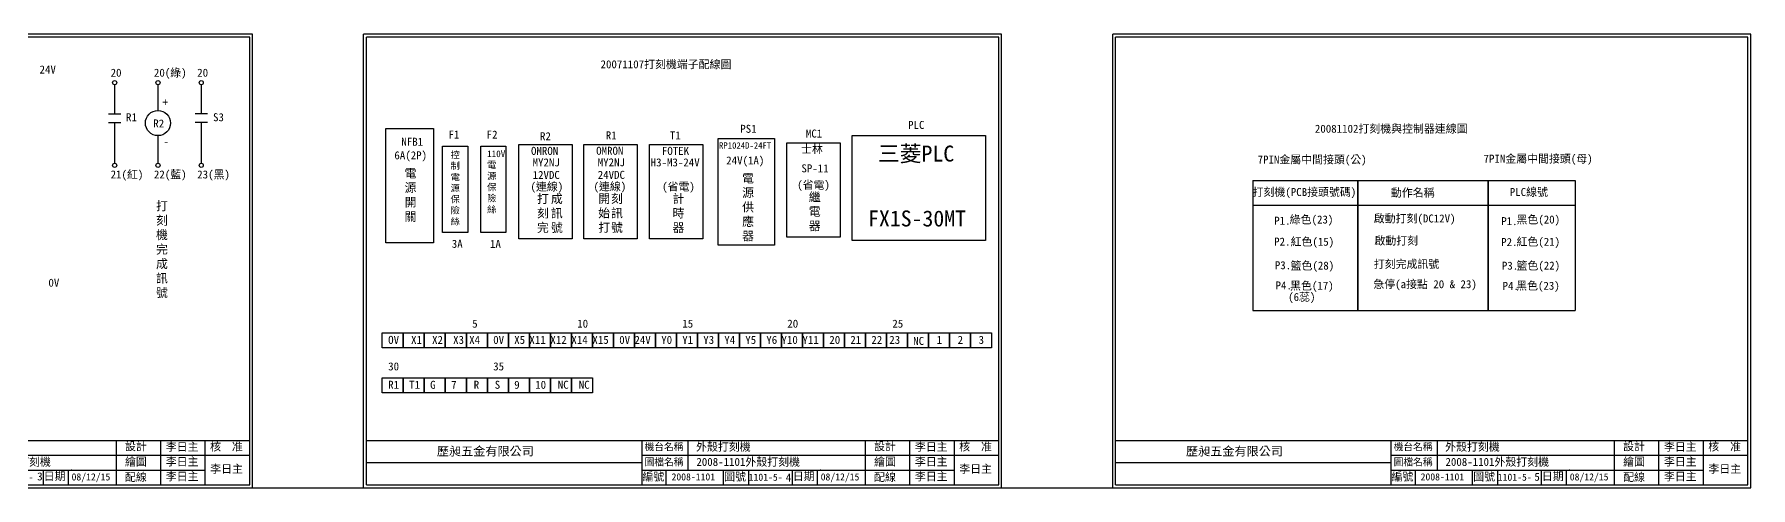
# Model space of a CAD drawing. Extents: x 144 to 1779, y -108 to 119.
# Drawn here: x 1007 to 1779, y -108 to 96 of the extents above; entities that cross this region are included whole.
import ezdxf

# ---------------------------------------------------------------- set-up
doc = ezdxf.new("R2010")
doc.units = 0
doc.layers.add('圖框層', color=7, linetype='CONTINUOUS')
doc.layers.add('標尺寸層', color=3, linetype='CONTINUOUS')
doc.styles.add('CNS', font='romanc.shx', dxfattribs={"bigfont": 'chineset.shx'})
doc.styles.add('STSL', font='KAIU.TTF')

# ---------------------------------------------------------------- blocks, each defined once
blk = doc.blocks.new('20081101外殼打刻機圖塊')
at = {"layer": '圖框層'}
for p, q in [((287, 203.97), (0, 203.97)), ((0, 0), (0, 203.97)), ((285.75, 202.72), (1.25, 202.72)), ((1.25, 1.25), (1.25, 202.72)), ((285.75, 1.25), (285.75, 202.72)), ((287, 0), (287, 203.97)), ((1.25, 21.25), (111.73, 21.25)), ((111.73, 21.25), (285.75, 21.25)), ((125.28, 1.25), (125.28, 21.25)), ((146.05, 7.92), (146.05, 21.25)), ((225.75, 1.25), (225.75, 21.25)), ((245.75, 1.25), (245.75, 21.25)), ((265.75, 1.25), (265.75, 21.25)), ((125.28, 11.25), (1.25, 11.25)), ((125.28, 14.58), (285.75, 14.58)), ((125.28, 7.92), (265.75, 7.92)), ((136.15, 1.25), (136.15, 8)), ((161.92, 1.25), (161.92, 7.92)), ((173.23, 1.25), (173.23, 7.92)), ((192.94, 1.25), (192.94, 7.92)), ((204.21, 1.25), (204.21, 7.92)), ((0, 0), (287, 0)), ((1.25, 1.25), (285.75, 1.25))]:
    blk.add_line(p, q, dxfattribs=at)
blk.add_point((205.54, 7.92), dxfattribs=at)
at = {"layer": '圖框層', "style": 'STSL'}
for s, height, p in [('歷昶五金有限公司', 4, (32.94, 14.44)), ('機台名稱', 3.2, (126.4, 16.81)), ('外殼打刻機', 3.6, (149.54, 16.57)), ('設計', 3.6, (229.63, 16.79)), ('李日主', 3.6, (247.98, 16.58)), ('核  准', 3.6, (267.92, 16.65)), ('圖檔名稱', 3.2, (126.4, 10.01)), ('2008-1101外殼打刻機', 3.6, (149.69, 9.8)), ('繪圖', 3.6, (229.63, 9.88)), ('李日主', 3.6, (247.98, 9.91)), ('李日主', 3.6, (267.98, 6.65)), ('編號', 3.6, (125.43, 3.16)), ('2008-1101', 3.2, (138.52, 3.26)), ('圖號', 3.6, (162.19, 3.16)), ('1101-5-', 3.2, (173.23, 3.12)), ('日期', 3.6, (193.07, 3.33)), ('08/12/15', 3.2, (205.62, 3.25)), ('配線', 3.6, (229.63, 2.96)), ('李日主', 3.6, (247.98, 3.25))]:
    blk.add_text(s, height=height, dxfattribs=at).set_placement(p)

msp = doc.modelspace()

# ---------------------------------------------------------------- linework, layer by layer
at = {"layer": '標尺寸層', "color": 7}
for p, q in [((1043.15, 73.23), (1043.15, 61.64)), ((1062.63, 73.23), (1062.63, 61.64)), ((1082.11, 73.23), (1082.11, 61.64)), ((1040.37, 60.18), (1045.94, 60.18)), ((1040.37, 56.2), (1045.94, 56.2)), ((1043.15, 61.64), (1043.15, 60.18)), ((1043.15, 56.2), (1043.15, 37.89)), ((1084.9, 60.18), (1079.33, 60.18)), ((1084.9, 56.2), (1079.33, 56.2)), ((1082.11, 61.64), (1082.11, 60.18)), ((1082.11, 56.2), (1082.11, 37.89)), ((1062.63, 50.31), (1062.63, 37.89)), ((1555.17, 30.1), (1700.22, 30.1)), ((1555.17, 30.1), (1555.17, -28.38)), ((1602.45, -28.38), (1602.45, 30.1)), ((1602.45, 30.1), (1602.45, -28.38)), ((1661.03, 30.1), (1661.03, -28.38)), ((1661.03, -28.38), (1661.03, 30.1)), ((1700.22, 30.1), (1700.22, -28.38)), ((1555.17, 19.01), (1700.22, 19.01)), ((1555.17, -28.38), (1700.22, -28.38)), ((1105.16, -108.06), (1155.16, -108.06)), ((1442.16, -108.06), (1492.16, -108.06))]:
    msp.add_line(p, q, dxfattribs=at)
for points in [[(1165.09, 53.58), (1186.58, 53.58), (1186.58, 2.06), (1165.09, 2.06)], [(1314.6, 49.03), (1340.02, 49.03), (1340.02, 1.05), (1314.6, 1.05)], [(1345.57, 47.07), (1369.59, 47.07), (1369.59, 4.65), (1345.57, 4.65)], [(1374.94, 50.42), (1434.97, 50.42), (1434.97, 3.16), (1374.94, 3.16)], [(1190.69, 45.61), (1201.99, 45.61), (1201.99, 6.81), (1190.69, 6.81)], [(1207.87, 45.58), (1219.17, 45.58), (1219.17, 6.77), (1207.87, 6.77)], [(1224.95, 46.27), (1248.96, 46.27), (1248.96, 3.85), (1224.95, 3.85)], [(1254.26, 46.32), (1278.28, 46.32), (1278.28, 3.9), (1254.26, 3.9)], [(1283.82, 46.27), (1307.83, 46.27), (1307.83, 3.85), (1283.82, 3.85)], [(1163.56, -38.42), (1173.01, -38.42), (1173.01, -45.16), (1163.56, -45.16)], [(1173.01, -38.42), (1182.46, -38.42), (1182.46, -45.16), (1173.01, -45.16)], [(1182.46, -38.42), (1191.91, -38.42), (1191.91, -45.16), (1182.46, -45.16)], [(1191.91, -38.42), (1201.37, -38.42), (1201.37, -45.16), (1191.91, -45.16)], [(1201.37, -38.42), (1210.82, -38.42), (1210.82, -45.16), (1201.37, -45.16)], [(1210.82, -38.42), (1220.27, -38.42), (1220.27, -45.16), (1210.82, -45.16)], [(1220.27, -38.42), (1229.72, -38.42), (1229.72, -45.16), (1220.27, -45.16)], [(1229.72, -38.42), (1239.17, -38.42), (1239.17, -45.16), (1229.72, -45.16)], [(1239.17, -38.42), (1248.62, -38.42), (1248.62, -45.16), (1239.17, -45.16)], [(1248.62, -38.42), (1258.07, -38.42), (1258.07, -45.16), (1248.62, -45.16)], [(1258.07, -38.42), (1267.52, -38.42), (1267.52, -45.16), (1258.07, -45.16)], [(1267.52, -38.42), (1276.97, -38.42), (1276.97, -45.16), (1267.52, -45.16)], [(1276.97, -38.42), (1286.42, -38.42), (1286.42, -45.16), (1276.97, -45.16)], [(1286.42, -38.42), (1295.87, -38.42), (1295.87, -45.16), (1286.42, -45.16)], [(1295.87, -38.42), (1305.32, -38.42), (1305.32, -45.16), (1295.87, -45.16)], [(1305.32, -38.42), (1314.77, -38.42), (1314.77, -45.16), (1305.32, -45.16)], [(1314.77, -38.42), (1324.22, -38.42), (1324.22, -45.16), (1314.77, -45.16)], [(1324.22, -38.42), (1333.67, -38.42), (1333.67, -45.16), (1324.22, -45.16)], [(1333.67, -38.42), (1343.13, -38.42), (1343.13, -45.16), (1333.67, -45.16)], [(1343.13, -38.42), (1352.58, -38.42), (1352.58, -45.16), (1343.13, -45.16)], [(1352.58, -38.42), (1362.03, -38.42), (1362.03, -45.16), (1352.58, -45.16)], [(1362.03, -38.42), (1371.48, -38.42), (1371.48, -45.16), (1362.03, -45.16)], [(1371.48, -38.42), (1380.93, -38.42), (1380.93, -45.16), (1371.48, -45.16)], [(1380.93, -38.42), (1390.38, -38.42), (1390.38, -45.16), (1380.93, -45.16)], [(1390.38, -38.42), (1399.83, -38.42), (1399.83, -45.16), (1390.38, -45.16)], [(1399.83, -38.42), (1409.28, -38.42), (1409.28, -45.16), (1399.83, -45.16)], [(1409.28, -38.42), (1418.73, -38.42), (1418.73, -45.16), (1409.28, -45.16)], [(1418.73, -38.42), (1428.18, -38.42), (1428.18, -45.16), (1418.73, -45.16)], [(1428.18, -38.42), (1437.63, -38.42), (1437.63, -45.16), (1428.18, -45.16)], [(1163.56, -58.62), (1173.01, -58.62), (1173.01, -65.36), (1163.56, -65.36)], [(1173.01, -58.62), (1182.46, -58.62), (1182.46, -65.36), (1173.01, -65.36)], [(1182.46, -58.62), (1191.91, -58.62), (1191.91, -65.36), (1182.46, -65.36)], [(1191.91, -58.62), (1201.37, -58.62), (1201.37, -65.36), (1191.91, -65.36)], [(1201.37, -58.62), (1210.82, -58.62), (1210.82, -65.36), (1201.37, -65.36)], [(1210.82, -58.62), (1220.27, -58.62), (1220.27, -65.36), (1210.82, -65.36)], [(1220.27, -58.62), (1229.72, -58.62), (1229.72, -65.36), (1220.27, -65.36)], [(1229.72, -58.62), (1239.17, -58.62), (1239.17, -65.36), (1229.72, -65.36)], [(1239.17, -58.62), (1248.62, -58.62), (1248.62, -65.36), (1239.17, -65.36)], [(1248.62, -58.62), (1258.07, -58.62), (1258.07, -65.36), (1248.62, -65.36)]]:
    msp.add_lwpolyline(points, close=True, dxfattribs=at)
for centre, radius in [((1043.15, 74.15), 0.92), ((1062.63, 74.15), 0.92), ((1082.11, 74.15), 0.92), ((1062.63, 55.98), 5.66), ((1043.15, 36.97), 0.92), ((1062.63, 36.97), 0.92), ((1082.11, 36.97), 0.92)]:
    msp.add_circle(centre, radius, dxfattribs=at)

# ---------------------------------------------------------------- block references
for p in [(818.16, -108.06), (1155.16, -108.06), (1492.16, -108.06)]:
    msp.add_blockref('20081101外殼打刻機圖塊', p, dxfattribs=at)

# ---------------------------------------------------------------- texts
at = {"layer": '圖框層', "style": 'STSL'}
for s, p in [('24V', (1009.37, 78.28)), ('20', (1041.34, 76.85)), ('20(綠)', (1060.82, 76.85)), ('20', (1080.3, 76.85)), ('21(紅)', (1041.34, 31.06)), ('22(藍)', (1060.82, 31.06)), ('23(黑)', (1080.3, 31.06)), ('3A', (1194.82, -0.15)), ('1A', (1212, -0.18)), ('0V', (1013.35, -17.64)), ('3', (1008.3, -104.8)), ('4', (1345.08, -105.3)), ('5', (1681.86, -104.95))]:
    msp.add_text(s, height=3.6, dxfattribs=at).set_placement(p)
at = {"layer": '圖框層', "color": 4, "style": 'STSL'}
for s, height, p in [('20071107打刻機端子配線圖', 3.6, (1261.74, 80.63)), ('+', 3.6, (1064.68, 63.59)), ('R1', 3.6, (1048.26, 56.81)), ('R2', 3.6, (1060.53, 54.01)), ('S3', 3.6, (1087.4, 56.81)), ('PS1', 3.6, (1324.6, 51.6)), ('PLC', 3.6, (1400.11, 53.34)), ('20081102打刻機與控制器連線圖', 3.6, (1583.11, 51.64)), ('-', 3.6, (1065.05, 45.89)), ('NFB1', 3.6, (1172.14, 45.78)), ('F1', 3.6, (1193.3, 49.02)), ('F2', 3.6, (1210.48, 48.99)), ('R2', 3.6, (1234.51, 48.25)), ('R1', 3.6, (1264.08, 48.66)), ('T1', 3.6, (1292.93, 48.66)), ('RP1024D-24FT', 2.88, (1315.03, 44.46)), ('士林', 3.6, (1351.92, 42.47)), ('MC1', 3.6, (1354.12, 49.46)), ('三菱PLC', 7.2, (1386.49, 38.67)), ('6A(2P)', 3.6, (1168.99, 39.68)), ('OMRON', 3.6, (1230.46, 41.67)), ('MY2NJ', 3.6, (1231.17, 36.5)), ('OMRON', 3.6, (1259.78, 41.72)), ('MY2NJ', 3.6, (1260.48, 36.55)), ('H3-M3-24V', 3.6, (1284.29, 36.5)), ('FOTEK', 3.6, (1289.33, 41.67)), ('24V(1A)', 3.6, (1318.28, 37.35)), ('12VDC', 3.6, (1231.17, 30.84)), ('24VDC', 3.6, (1260.48, 30.89)), ('SP-11', 3.6, (1352.1, 33.82)), ('(連線)', 3.6, (1230.23, 25.59)), ('(連線)', 3.6, (1258.59, 25.65)), ('(省電)', 3.6, (1289.44, 25.59)), ('(省電)', 3.6, (1350.21, 26.39)), ('打刻機(PCB接頭號碼)', 3.6, (1555.08, 23.17)), ('動作名稱', 3.6, (1617.31, 22.86)), (' PLC線號', 3.6, (1668.34, 23.17)), ('FX1S-30MT', 7.2, (1382.08, 9.46)), ('綠色(23)', 3.6, (1571.8, 10.79)), ('啟動打刻(DC12V)', 3.6, (1609.6, 11.25)), ('黑色(20)', 3.6, (1673.8, 10.79)), ('   紅色(15)', 3.6, (1564.82, 0.79)), ('啟動打刻', 3.6, (1609.9, 1.25)), ('紅色(21)', 3.6, (1673.8, 0.79)), ('   籃色(28)', 3.6, (1564.82, -9.94)), ('打刻完成訊號', 3.6, (1609.6, -9.23)), ('籃色(22)', 3.6, (1673.8, -9.94)), ('   黑色(17)', 3.6, (1564.6, -19)), ('急停(a接點 20 & 23)', 3.6, (1609.39, -18.3)), (' 黑色(23)', 3.6, (1671.2, -19)), ('  (6蕊)', 3.6, (1566.19, -24.07)), ('5', 3.6, (1204, -36.06)), ('10', 3.6, (1251.25, -36.06)), ('15', 3.6, (1298.51, -36.06)), ('20', 3.6, (1345.76, -36.06)), ('25', 3.6, (1393.01, -36.06)), ('OV', 3.6, (1166.2, -43.36)), ('X1', 3.6, (1176.51, -43.36)), ('X2', 3.6, (1185.96, -43.36)), ('X3', 3.6, (1195.41, -43.36)), ('X4', 3.6, (1202.64, -43.36)), ('0V', 3.6, (1213.45, -43.36)), ('X5', 3.6, (1222.9, -43.36)), ('X11', 3.6, (1229.72, -43.36)), ('X12', 3.6, (1239.17, -43.36)), ('X14', 3.6, (1248.62, -43.36)), ('X15', 3.6, (1258.07, -43.36)), ('0V', 3.6, (1270.15, -43.36)), ('24V', 3.6, (1276.97, -43.36)), ('Y0', 3.6, (1289.05, -43.36)), ('Y1', 3.6, (1298.51, -43.36)), ('Y3', 3.6, (1307.96, -43.36)), ('Y4', 3.6, (1317.41, -43.36)), ('Y5', 3.6, (1326.86, -43.36)), ('Y6', 3.6, (1336.31, -43.36)), ('Y10', 3.6, (1343.13, -43.36)), ('Y11', 3.6, (1352.58, -43.36)), ('20', 3.6, (1364.66, -43.36)), ('21', 3.6, (1374.11, -43.36)), ('22', 3.6, (1383.56, -43.36)), ('23', 3.6, (1391.64, -43.36)), ('NC', 3.6, (1402.41, -43.84)), ('1', 3.6, (1412.93, -43.36)), ('2', 3.6, (1422.38, -43.36)), ('3', 3.6, (1431.83, -43.36)), ('30', 3.6, (1166.2, -55.29)), ('35', 3.6, (1213.45, -55.29)), ('R1', 3.6, (1166.2, -63.56)), ('T1', 3.6, (1175.65, -63.56)), ('G', 3.6, (1185.1, -63.56)), ('7', 3.6, (1194.55, -63.56)), ('R', 3.6, (1204.69, -63.56)), ('S', 3.6, (1214.14, -63.56)), ('9', 3.6, (1222.9, -63.56)), ('10', 3.6, (1232.35, -63.56)), ('NC', 3.6, (1242.49, -63.56)), ('NC', 3.6, (1251.94, -63.56))]:
    msp.add_text(s, height=height, dxfattribs=at).set_placement(p)
at = {"layer": '圖框層', "color": 1, "style": 'STSL'}
for s, p in [('7PIN金屬中間接頭(公)', (1557.34, 37.77)), ('P1.', (1564.82, 10.26)), ('P2.', (1564.78, 0.86)), ('P3.', (1565.09, -9.78)), ('P4.', (1565.4, -18.87))]:
    msp.add_text(s, height=3.6, dxfattribs=at).set_placement(p)
at = {"layer": '圖框層', "color": 6, "style": 'STSL'}
for s, p in [('7PIN金屬中間接頭(母)', (1658.99, 38.15)), ('P1.', (1666.96, 10.06)), ('P2.', (1666.92, 0.66)), ('P3.', (1667.23, -9.98)), ('P4.', (1667.53, -19.07))]:
    msp.add_text(s, height=3.6, dxfattribs=at).set_placement(p)
at = {"layer": '標尺寸層', "color": 7, "attachment_point": 1, "style": 'CNS'}
for s, insert, char_height, width in [('{\\fDFKai-SB|b0|i0|c136|p65;控制電源保險絲}', (1194.25, 43.23), 3, 4.8632), ('{\\fDFKai-SB|b0|i0|c136|p65;\\H0.7692x;110V電源保險絲}', (1210.71, 43.66), 3.9, 7.3999), ('{\\fDFKai-SB|b0|i0|c136|p65;電源開關}', (1173.58, 35.33), 3.9, 4.9608), ('{\\fDFKai-SB|b0|i0|c136|p65;電源供應器}', (1325.45, 33.08), 3.9, 4.9608), ('{\\fDFKai-SB|b0|i0|c136|p65;打刻\\P完}', (1233.15, 23.87), 3.9, 4.9608), ('{\\fDFKai-SB|b0|i0|c136|p65;成訊號}', (1239.41, 23.87), 3.9, 4.9608), ('{\\fDFKai-SB|b0|i0|c136|p65;開始打}', (1260.73, 23.92), 3.9, 4.9608), ('{\\fDFKai-SB|b0|i0|c136|p65;刻\\P訊\\P號}', (1266.47, 23.92), 3.9, 4.9608), ('{\\fDFKai-SB|b0|i0|c136|p65;計時器}', (1294.12, 23.87), 3.9, 4.9608), ('{\\fDFKai-SB|b0|i0|c136|p65;繼電器}', (1355.45, 24.67), 3.9, 4.9608), ('{\\fDFKai-SB|b0|i0|c136|p65;打刻機完成訊號}', (1061.76, 20.61), 3.9, 4.9608)]:
    msp.add_mtext(s, dxfattribs=dict(at, insert=insert, char_height=char_height, width=width))

doc.saveas('drawing.dxf')
